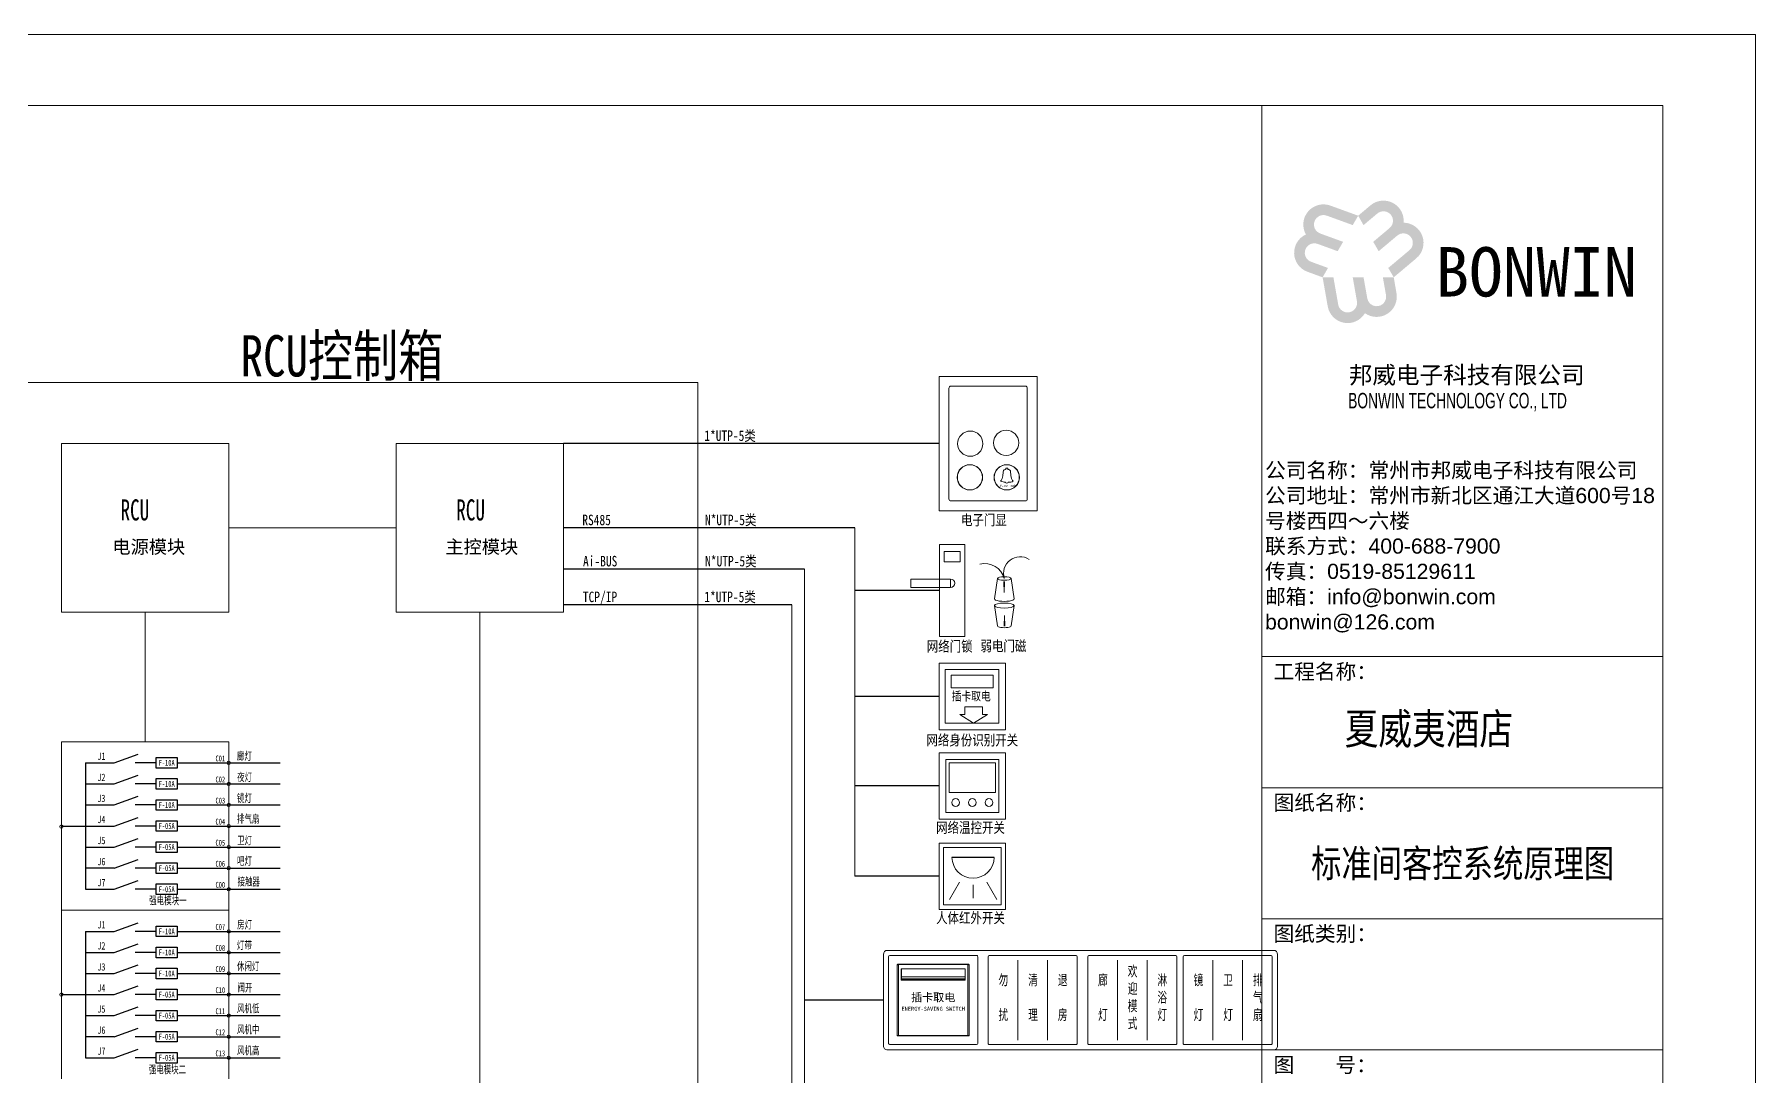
# Model space of a CAD drawing. Header units: millimetres. Extents: x 130143 to 328923, y 19139 to 134795.
# Drawn here: x 265255 to 287559, y 62285 to 75790 of the extents above; entities that cross this region are included whole.
import ezdxf

# ---------------------------------------------------------------- set-up
doc = ezdxf.new("R2010")
doc.units = ezdxf.units.MM
doc.header["$LTSCALE"] = 10
doc.layers.add('邦威智能化', color=7, linetype='Continuous', lineweight=18)
doc.styles.get("Standard").update_dxf_attribs({"font": 'arial.ttf'})
doc.styles.add('仿宋体', font='', dxfattribs={"width": 0.8})
doc.styles.add('标准', font='', dxfattribs={"width": 0.667})
doc.styles.get('仿宋体').set_extended_font_data('宋体')
doc.styles.get('标准').set_extended_font_data('仿宋_gb2312')

# ---------------------------------------------------------------- blocks, each defined once
blk = doc.blocks.new('图框')
h = blk.add_hatch(color=5)
h.dxf.hatch_style = 1
h.paths.add_polyline_path([(36461, -1029), (36261, -1197), (36348, -1349), (36572, -1161, -1), (36770, -1397), (36505, -1620), (36593, -1772), (36894, -1519, -1), (37092, -1755), (36749, -2043), (36837, -2195), (37203, -1887, 0.696307), (36997, -1310, 0.6707)])
h.paths.add_polyline_path([(36837, -2195), (36661, -2195), (36712, -2483, -1), (36409, -2536), (36348, -2195), (36173, -2195), (36241, -2583, -1), (35938, -2636), (35860, -2195), (35685, -2195), (35768, -2666, 0.696307), (36371, -2776, 0.6707), (36882, -2453)])
h.paths.add_polyline_path([(35646, -1485, -1), (35752, -1196), (36173, -1349), (36261, -1197), (35811, -1033, 0.696307), (35414, -1501, 0.6707), (35439, -2105), (35685, -2195), (35772, -2043), (35498, -1943, -1), (35603, -1653), (35929, -1772), (36017, -1620)])
for p, q in [((34698, 590), (34698, -29110)), ((41198, -2583), (41198, -8983)), ((34698, -8340), (41198, -8340)), ((34698, -10463), (41198, -10463)), ((34698, -12587), (41198, -12587)), ((34698, -14710), (41198, -14710))]:
    blk.add_line(p, q)
for points in [[(-2302, 1740), (42698, 1740), (42698, -30260), (-2302, -30260)], [(-802, 590), (41198, 590), (41198, -29110), (-802, -29110)]]:
    blk.add_lwpolyline(points, close=True)
for s, p in [('工程名称：', (34890, -8704)), ('图纸名称：', (34890, -10827)), ('图纸类别：', (34890, -12950)), ('图       号：', (34890, -15074))]:
    blk.add_text(s, height=245.7).set_placement(p)
at = {"attachment_point": 1}
for s, width, insert, char_height in [('{\\fSimHei|b1|i0|c0|p49;\\C5;BONWIN}', 3084.57, (37514, -1706), 800), ('{\\fSimSun|b1|i0|c134|p2;邦威电子科技有限公司}', 5483.58, (36110, -3637), 280), ('{\\fﾷￂￋￎ_gb2312|b0|i0|c134|p49;\\W0.667;BONWIN TECHNOLOGY CO., LTD}', 5483.58, (36099, -4067), 250), ('{\\fSimSun|b0|i0|c134|p2;公司名称：常州市邦威电子科技有限公司\\P公司地址：常州市新北区通江大道}600{\\fSimSun|b0|i0|c134|p2;号}18{\\fSimSun|b0|i0|c134|p2;号楼西四～六楼\\P联系方式：}400-688-7900{\\fSimSun|b0|i0|c134|p2;\u3000\u3000\\P传真：}0519-85129611\\P{\\fSimSun|b0|i0|c134|p2;邮箱：}info@bonwin.com{\\fSimSun|b0|i0|c134|p2;\u3000\u3000}bonwin@126.com', 6387.17, (34753, -5197), 245.65)]:
    blk.add_mtext_dynamic_manual_height_columns(s, width=width, gutter_width=1228, heights=[0], dxfattribs=dict(at, insert=insert, char_height=char_height))

msp = doc.modelspace()

# ---------------------------------------------------------------- linework, layer by layer
at = {"layer": '邦威智能化', "color": 6, "lineweight": 0}
for p, q in [((264927.21495, 71278.64333, 0), (273853.60031, 71278.64333, 0)), ((273853.60031, 71278.64333, 0), (273853.60031, 57170.45141, 0))]:
    msp.add_line(p, q, dxfattribs=at)
at = {"layer": '邦威智能化'}
for p, q in [((278248.37336, 71359.26295, 0), (276979.15872, 71359.26295, 0)), ((276979.15872, 71359.26295, 0), (276979.15872, 69617.87912, 0)), ((278248.37336, 71359.26295, 0), (278248.37336, 69617.87912, 0)), ((276979.15872, 69617.87912, 0), (278248.37336, 69617.87912, 0)), ((277311.10284, 69181.47037, 0), (276983.79672, 69181.47037, 0)), ((276983.79672, 69181.47037, 0), (276983.79672, 67988.93432, 0)), ((277311.10284, 67988.93432, 0), (277311.10284, 69181.47037, 0)), ((277046.48297, 69090.34593, 0), (277046.48297, 68956.70374, 0)), ((277252.88982, 69090.34593, 0), (277046.48297, 69090.34593, 0)), ((277046.48297, 68956.70374, 0), (277252.88982, 68956.70374, 0)), ((277252.88982, 68956.70374, 0), (277252.88982, 69090.34593, 0)), ((277128.03741, 68732.29219, 0), (276613.64779, 68732.29219, 0)), ((276613.64779, 68732.29219, 0), (276613.64779, 68623.16033, 0)), ((277128.03741, 68732.29219, 0), (277128.03741, 68623.16033, 0)), ((276613.64779, 68623.16033, 0), (277128.03741, 68623.16033, 0)), ((277311.10284, 67988.93432, 0), (276983.79672, 67988.93432, 0)), ((277840.08188, 67641.37877, 0), (277840.08188, 66780.45562, 0)), ((277242.40092, 64806.3165, 0), (277112.83173, 64578.86136, 0)), ((277419.01182, 64771.32348, 0), (277419.01182, 64596.35796, 0)), ((277595.62272, 64806.3165, 0), (277725.19191, 64578.86136, 0)), ((277999.9233, 63795.23988, -9.28868), (277999.9233, 62756.41488, -9.28868)), ((278384.6733, 63795.23988, -9.28868), (278384.6733, 62756.41488, -9.28868)), ((279289.9233, 63795.23988, -9.28868), (279289.9233, 62756.41488, -9.28868)), ((279674.6733, 63795.23988, -9.28868), (279674.6733, 62756.41488, -9.28868)), ((280527.4233, 63795.23988, -9.28868), (280527.4233, 62756.41488, -9.28868)), ((280912.1733, 63795.23988, -9.28868), (280912.1733, 62756.41488, -9.28868))]:
    msp.add_line(p, q, dxfattribs=at)
at = {"layer": '邦威智能化', "lineweight": 0}
for p, q in [((277106.08019, 71206.9572, 0), (277106.08019, 69770.18487, 0)), ((278096.0676, 71232.34149, 0), (277131.46448, 71232.34149, 0)), ((278121.4519, 69770.18487, 0), (278121.4519, 71206.9572, 0)), ((277131.46448, 69744.80058, 0), (278096.0676, 69744.80058, 0)), ((276979.15872, 67641.37877, 0), (276979.15872, 66780.45562, 0)), ((277840.08188, 67641.37877, 0), (276979.15872, 67641.37877, 0)), ((277753.6672, 67558.18675, 0), (277058.40026, 67558.18675, 0)), ((277058.40026, 67558.18675, 0), (277058.40026, 66862.91981, 0)), ((277678.29791, 67484.92543, 0), (277134.15481, 67484.92543, 0)), ((277134.15481, 67484.92543, 0), (277134.15481, 67321.86153, 0)), ((277678.29791, 67321.86153, 0), (277678.29791, 67484.92543, 0)), ((277753.6672, 66862.91981, 0), (277753.6672, 67558.18675, 0)), ((277753.6672, 67540.90384, 0), (277753.6672, 66884.1531, 0)), ((277134.15481, 67321.86153, 0), (277678.29791, 67321.86153, 0)), ((277425.9505, 66862.91981, 0), (277246.65089, 66975.41734, 0)), ((277310.18225, 66975.41734, 0), (277246.65089, 66975.41734, 0)), ((277310.18225, 67075.6758, 0), (277310.18225, 66975.41734, 0)), ((277310.18225, 67075.6758, 0), (277541.71874, 67075.6758, 0)), ((277425.9505, 66862.91981, 0), (277605.2501, 66975.41734, 0)), ((277541.71874, 67075.6758, 0), (277541.71874, 66975.41734, 0)), ((276979.15872, 66780.45562, 0), (277840.08188, 66780.45562, 0)), ((277058.40026, 66862.91981, 0), (277753.6672, 66862.91981, 0)), ((276979.15872, 66481.44211, 0), (276979.15872, 65620.51895, 0)), ((277840.08188, 66481.44211, 0), (276979.15872, 66481.44211, 0)), ((277840.08188, 65620.51895, 0), (277840.08188, 66481.44211, 0)), ((277065.25104, 66395.34979, 0), (277065.25104, 65706.61127, 0)), ((277753.98956, 66395.34979, 0), (277065.25104, 66395.34979, 0)), ((277108.2972, 66343.6944, 0), (277108.2972, 66188.72824, 0)), ((277379.48799, 66352.30364, 0), (277116.90643, 66352.30364, 0)), ((277702.33417, 66352.30364, 0), (277379.48799, 66352.30364, 0)), ((277710.94341, 66128.46362, 0), (277710.94341, 66343.6944, 0)), ((277753.98956, 65706.61127, 0), (277753.98956, 66395.34979, 0)), ((277108.2972, 66188.72824, 0), (277108.2972, 65973.49745, 0)), ((277710.94341, 65973.49745, 0), (277710.94341, 66128.46362, 0)), ((277379.48799, 65964.88822, 0), (277116.90643, 65964.88822, 0)), ((277702.33417, 65964.88822, 0), (277379.48799, 65964.88822, 0)), ((276979.15872, 65620.51895, 0), (277840.08188, 65620.51895, 0)), ((277065.25104, 65706.61127, 0), (277753.98956, 65706.61127, 0)), ((276979.15872, 65311.36096, 0), (276979.15872, 64450.43781, 0)), ((277840.08188, 65311.36096, 0), (276979.15872, 65311.36096, 0)), ((277037.7015, 65252.81819, 0), (277037.7015, 64508.98058, 0)), ((277781.5391, 65252.81819, 0), (277037.7015, 65252.81819, 0)), ((277781.5391, 64508.98058, 0), (277781.5391, 65252.81819, 0)), ((277840.08188, 64450.43781, 0), (277840.08188, 65311.36096, 0)), ((277037.7015, 64508.98058, 0), (277781.5391, 64508.98058, 0)), ((276979.15872, 64450.43781, 0), (277840.08188, 64450.43781, 0))]:
    msp.add_line(p, q, dxfattribs=at)
at = {"layer": '邦威智能化', "color": 0, "lineweight": 0}
for p, q in [((265605.49349, 70488.57104, 0), (267773.51346, 70488.57104, 0)), ((265605.49349, 68304.68869, 0), (265605.49349, 70488.57104, 0)), ((267773.51346, 70488.57104, 0), (267773.51346, 68304.68869, 0)), ((269941.53343, 70488.57104, 0), (272109.5534, 70488.57104, 0)), ((269941.53343, 68304.68869, 0), (269941.53343, 70488.57104, 0)), ((272109.5534, 70488.57104, 0), (272109.5534, 68304.68869, 0)), ((267773.51346, 68304.68869, 0), (265605.49349, 68304.68869, 0)), ((272109.5534, 68304.68869, 0), (269941.53343, 68304.68869, 0)), ((265604.73764, 66623.79741, 0), (267772.75761, 66623.79741, 0)), ((265604.73764, 64439.91507, 0), (265604.73764, 66623.79741, 0)), ((267772.75761, 66623.79741, 0), (267772.75761, 64439.91507, 0)), ((267772.75761, 64439.91507, 0), (265604.73764, 64439.91507, 0)), ((265604.73764, 64439.91507, 0), (267772.75761, 64439.91507, 0)), ((265604.73764, 62256.03273, 0), (265604.73764, 64439.91507, 0)), ((267772.75761, 64439.91507, 0), (267772.75761, 62256.03273, 0))]:
    msp.add_line(p, q, dxfattribs=at)
at = {"layer": '邦威智能化', "color": 5, "lineweight": 25}
for p, q in [((276979.15872, 70488.57104, 0), (272109.5534, 70488.57104, 0)), ((275887.21755, 69396.62986, 0), (272109.5534, 69396.62986, 0)), ((275232.48975, 68862.44339, 0), (272109.5534, 68862.44339, 0)), ((276983.79672, 68585.20235, 0), (275887.21755, 68585.20235, 0)), ((275069.39337, 68399.20418, 0), (272109.5534, 68399.20418, 0)), ((276979.15872, 67210.9172, 0), (275887.21755, 67210.9172, 0)), ((276979.15872, 66050.98053, 0), (275887.21755, 66050.98053, 0)), ((276979.15872, 64880.89939, 0), (275887.21755, 64880.89939, 0))]:
    msp.add_line(p, q, dxfattribs=at)
at = {"layer": '邦威智能化', "color": 5}
for p, q in [((277784.45078, 70010.17553, 0), (277798.10808, 70037.09546, 0)), ((277798.10808, 70037.09546, 0), (277805.82664, 70069.48048, 0)), ((277805.82664, 70069.48048, 0), (277808.96284, 70117.81957, 0)), ((277808.96284, 70117.81957, 0), (277812.50911, 70138.60661, 0)), ((277812.50911, 70138.60661, 0), (277822.87473, 70148.44733, 0)), ((277822.87473, 70148.44733, 0), (277841.97096, 70154.19729, 0)), ((277841.9531, 70169.1512, 0), (277869.01617, 70169.18351, 0)), ((277841.97096, 70154.19729, 0), (277841.9531, 70169.1512, 0)), ((277869.01617, 70169.18351, 0), (277869.03554, 70152.95696, 0)), ((277869.03554, 70152.95696, 0), (277882.72751, 70151.70067, 0)), ((277882.72751, 70151.70067, 0), (277891.42321, 70149.19267, 0)), ((277891.42321, 70149.19267, 0), (277896.71311, 70144.79855, 0)), ((277896.71311, 70144.79855, 0), (277902.74367, 70135.89419, 0)), ((277902.74367, 70135.89419, 0), (277904.51139, 70130.72561, 0)), ((277904.51139, 70130.72561, 0), (277907.98159, 70075.21501, 0)), ((277907.98159, 70075.21501, 0), (277916.20463, 70033.82371, 0)), ((277775.33722, 69999.22085, 0), (277784.45078, 70010.17553, 0)), ((277916.20463, 70033.82371, 0), (277930.88754, 70010.74685, 0)), ((277930.88754, 70010.74685, 0), (277940.48087, 70001.46428, 0))]:
    msp.add_line(p, q, dxfattribs=at)
at = {"layer": '邦威智能化', "color": 5, "lineweight": 0}
for p, q in [((267773.51346, 69396.62986, 0), (269941.53343, 69396.62986, 0)), ((275887.21755, 69396.62986, 0), (275887.21755, 64880.89939, 0)), ((275232.48975, 68862.44339, 0), (275232.48975, 58502.01257, 0)), ((266689.50347, 68304.68869, 0), (266688.74763, 66623.79741, 0)), ((271025.54341, 68304.68869, 0), (271025.54341, 66623.79741, 0)), ((275069.39337, 68399.20418, 0), (275069.39337, 55858.94041, 0)), ((271025.54341, 66623.79741, 0), (271025.54341, 60072.15038, 0))]:
    msp.add_line(p, q, dxfattribs=at)
at = {"layer": '邦威智能化', "color": 7}
for p, q in [((277697.55703, 68475.69523, 0), (277735.47315, 68740.15187, 0)), ((277816.45947, 68699.02612, 0), (277821.05875, 68559.40664, 0)), ((277825.65803, 68699.02612, 0), (277821.05875, 68559.40664, 0)), ((277950.33121, 68475.69523, 0), (277912.41508, 68740.15187, 0)), ((277697.55703, 68389.23234, 0), (277735.47315, 68124.7757, 0)), ((277820.25561, 68120.28882, 0), (277824.85489, 68259.9083, 0)), ((277829.45416, 68120.28882, 0), (277824.85489, 68259.9083, 0)), ((277950.33121, 68389.23234, 0), (277912.41508, 68124.7757, 0))]:
    msp.add_line(p, q, dxfattribs=at)
at = {"layer": '邦威智能化', "color": 0}
for p, q in [((277541.71874, 66975.41734, 0), (277605.2501, 66975.41734, 0)), ((276257.2983, 62683.32738, -9.28868), (276257.2983, 63868.32738, -9.28868)), ((276309.7983, 63920.82738, -9.28868), (277547.2983, 63920.82738, -9.28868)), ((276325.1733, 62712.9524, -9.28868), (276325.1733, 63838.70238, -9.28868)), ((276339.4233, 63852.95238, -9.28868), (277465.1733, 63852.95238, -9.28868)), ((277479.4233, 63838.70237, -9.28868), (277479.4233, 62712.95236, -9.28868)), ((277547.2983, 63920.82738, -9.28868), (278837.2983, 63920.82738, -9.28868)), ((277615.1733, 62712.9524, -9.28868), (277615.1733, 63838.70238, -9.28868)), ((277629.4233, 63852.95238, -9.28868), (278755.1733, 63852.95238, -9.28868)), ((278769.4233, 62712.9524, -9.28868), (278769.4233, 63838.70238, -9.28868)), ((278837.2983, 63920.82738, -9.28868), (280127.2983, 63920.82738, -9.28868)), ((278905.1733, 62712.9524, -9.28868), (278905.1733, 63838.70238, -9.28868)), ((278919.4233, 63852.95238, -9.28868), (280045.1733, 63852.95238, -9.28868)), ((280059.4233, 62712.9524, -9.28868), (280059.4233, 63838.70238, -9.28868)), ((280074.7983, 63920.82738, -9.28868), (281312.2983, 63920.82738, -9.28868)), ((280142.6733, 62712.9524, -9.28868), (280142.6733, 63838.70238, -9.28868)), ((280156.9233, 63852.95238, -9.28868), (281282.6733, 63852.95238, -9.28868)), ((281296.9233, 62712.9524, -9.28868), (281296.9233, 63838.70238, -9.28868)), ((281364.7983, 63868.32738, -9.28868), (281364.7983, 62683.32738, -9.28868)), ((277465.1733, 62698.70238, -9.28868), (276339.4233, 62698.70238, -9.28868)), ((278755.1733, 62698.70238, -9.28868), (277629.4233, 62698.70238, -9.28868)), ((280045.1733, 62698.70238, -9.28868), (278919.4233, 62698.70238, -9.28868)), ((281282.6733, 62698.70238, -9.28868), (280156.9233, 62698.70238, -9.28868)), ((277547.2983, 62630.82738, -9.28868), (276309.7983, 62630.82738, -9.28868)), ((278837.2983, 62630.82738, -9.28868), (277547.2983, 62630.82738, -9.28868)), ((280127.2983, 62630.82738, -9.28868), (278837.2983, 62630.82738, -9.28868)), ((281312.2983, 62630.82738, -9.28868), (280074.7983, 62630.82738, -9.28868))]:
    msp.add_line(p, q, dxfattribs=at)
at = {"layer": '邦威智能化', "color": 1, "linetype": 'Continuous', "lineweight": 25}
for p, q in [((265918.83615, 66350.81212, 0), (266289.44537, 66350.81212, 0)), ((265918.83615, 66350.81212, 0), (265918.83615, 64712.90036, 0)), ((266289.44537, 66350.81212, 0), (266597.84739, 66463.06127, 0)), ((266831.27614, 66350.81212, 0), (266560.89391, 66350.81212, 0)), ((267106.47885, 66350.81212, 0), (268439.03638, 66350.81212, 0)), ((265918.83615, 66077.82683, 0), (266289.44537, 66077.82683, 0)), ((266289.44537, 66077.82683, 0), (266597.84739, 66190.07598, 0)), ((266831.27614, 66077.82683, 0), (266560.89391, 66077.82683, 0)), ((267106.47885, 66077.82683, 0), (268439.03638, 66077.82683, 0)), ((265918.83615, 65804.84153, 0), (266289.44537, 65804.84153, 0)), ((266289.44537, 65804.84153, 0), (266597.84739, 65917.09069, 0)), ((266831.27614, 65804.84153, 0), (266560.89391, 65804.84153, 0)), ((267106.47885, 65804.84153, 0), (268439.03638, 65804.84153, 0)), ((266289.44537, 65531.85624, 0), (266597.84739, 65644.1054, 0)), ((265604.73764, 65531.85624, 0), (265918.83615, 65531.85624, 0)), ((265918.83615, 65531.85624, 0), (266289.44537, 65531.85624, 0)), ((266289.44537, 65258.87095, 0), (266597.84739, 65371.1201, 0)), ((266831.27614, 65531.85624, 0), (266560.89391, 65531.85624, 0)), ((267106.47885, 65531.85624, 0), (268439.03638, 65531.85624, 0)), ((265918.83615, 65258.87095, 0), (266289.44537, 65258.87095, 0)), ((266831.27614, 65258.87095, 0), (266560.89391, 65258.87095, 0)), ((267106.47885, 65258.87095, 0), (268439.03638, 65258.87095, 0)), ((266289.44537, 64985.88565, 0), (265918.83615, 64985.88565, 0)), ((266289.44537, 64985.88565, 0), (266597.84739, 65098.13481, 0)), ((266831.27614, 64985.88565, 0), (266560.89391, 64985.88565, 0)), ((267106.47885, 64985.88565, 0), (268439.03638, 64985.88565, 0)), ((265918.83615, 64712.90036, 0), (266289.44537, 64712.90036, 0)), ((266289.44537, 64712.90036, 0), (266597.84739, 64825.14952, 0)), ((266831.27614, 64712.90036, 0), (266560.89391, 64712.90036, 0)), ((267106.47885, 64712.90036, 0), (268439.03638, 64712.90036, 0)), ((266289.44537, 64166.92978, 0), (266597.84739, 64279.17893, 0)), ((265918.83615, 64166.92978, 0), (266289.44537, 64166.92978, 0)), ((265918.83615, 64166.92978, 0), (265918.83615, 62529.01802, 0)), ((266831.27614, 64166.92978, 0), (266560.89391, 64166.92978, 0)), ((267106.47885, 64166.92978, 0), (268439.03638, 64166.92978, 0)), ((265918.83615, 63893.94448, 0), (266289.44537, 63893.94448, 0)), ((266289.44537, 63893.94448, 0), (266597.84739, 64006.19364, 0)), ((266831.27614, 63893.94448, 0), (266560.89391, 63893.94448, 0)), ((267106.47885, 63893.94448, 0), (268439.03638, 63893.94448, 0)), ((265918.83615, 63620.95919, 0), (266289.44537, 63620.95919, 0)), ((266289.44537, 63620.95919, 0), (266597.84739, 63733.20835, 0)), ((266831.27614, 63620.95919, 0), (266560.89391, 63620.95919, 0)), ((267106.47885, 63620.95919, 0), (268439.03638, 63620.95919, 0)), ((265604.73764, 63347.9739, 0), (265918.83615, 63347.9739, 0)), ((265918.83615, 63347.9739, 0), (266289.44537, 63347.9739, 0)), ((266289.44537, 63347.9739, 0), (266597.84739, 63460.22305, 0)), ((266831.27614, 63347.9739, 0), (266560.89391, 63347.9739, 0)), ((267106.47885, 63347.9739, 0), (268439.03638, 63347.9739, 0)), ((266289.44537, 63074.98861, 0), (266597.84739, 63187.23776, 0)), ((265918.83615, 63074.98861, 0), (266289.44537, 63074.98861, 0)), ((266289.44537, 62802.00331, 0), (266597.84739, 62914.25247, 0)), ((266831.27614, 63074.98861, 0), (266560.89391, 63074.98861, 0)), ((267106.47885, 63074.98861, 0), (268439.03638, 63074.98861, 0)), ((266289.44537, 62802.00331, 0), (265918.83615, 62802.00331, 0)), ((266831.27614, 62802.00331, 0), (266560.89391, 62802.00331, 0)), ((267106.47885, 62802.00331, 0), (268439.03638, 62802.00331, 0)), ((265918.83615, 62529.01802, 0), (266289.44537, 62529.01802, 0)), ((266289.44537, 62529.01802, 0), (266597.84739, 62641.26717, 0)), ((266831.27614, 62529.01802, 0), (266560.89391, 62529.01802, 0)), ((267106.47885, 62529.01802, 0), (268439.03638, 62529.01802, 0))]:
    msp.add_line(p, q, dxfattribs=at)
at = {"layer": '邦威智能化', "linetype": 'Continuous', "lineweight": 25}
for p, q in [((266831.27614, 66282.65183, 0), (266831.27614, 66418.9724, 0)), ((266831.27614, 66418.9724, 0), (267106.47885, 66418.9724, 0)), ((267106.47885, 66282.65183, 0), (266831.27614, 66282.65183, 0)), ((267106.47885, 66418.9724, 0), (267106.47885, 66282.65183, 0)), ((266831.27614, 66009.66654, 0), (266831.27614, 66145.98711, 0)), ((266831.27614, 66145.98711, 0), (267106.47885, 66145.98711, 0)), ((267106.47885, 66145.98711, 0), (267106.47885, 66009.66654, 0)), ((267106.47885, 66009.66654, 0), (266831.27614, 66009.66654, 0)), ((266831.27614, 65736.68125, 0), (266831.27614, 65873.00182, 0)), ((266831.27614, 65873.00182, 0), (267106.47885, 65873.00182, 0)), ((267106.47885, 65873.00182, 0), (267106.47885, 65736.68125, 0)), ((267106.47885, 65736.68125, 0), (266831.27614, 65736.68125, 0)), ((266831.27614, 65463.69596, 0), (266831.27614, 65600.01653, 0)), ((266831.27614, 65600.01653, 0), (267106.47885, 65600.01653, 0)), ((267106.47885, 65600.01653, 0), (267106.47885, 65463.69596, 0)), ((267106.47885, 65463.69596, 0), (266831.27614, 65463.69596, 0)), ((266831.27614, 65190.71066, 0), (266831.27614, 65327.03123, 0)), ((266831.27614, 65327.03123, 0), (267106.47885, 65327.03123, 0)), ((267106.47885, 65190.71066, 0), (266831.27614, 65190.71066, 0)), ((267106.47885, 65327.03123, 0), (267106.47885, 65190.71066, 0)), ((266831.27614, 64917.72537, 0), (266831.27614, 65054.04594, 0)), ((266831.27614, 65054.04594, 0), (267106.47885, 65054.04594, 0)), ((267106.47885, 64917.72537, 0), (266831.27614, 64917.72537, 0)), ((267106.47885, 65054.04594, 0), (267106.47885, 64917.72537, 0)), ((266831.27614, 64644.74008, 0), (266831.27614, 64781.06065, 0)), ((266831.27614, 64781.06065, 0), (267106.47885, 64781.06065, 0)), ((267106.47885, 64781.06065, 0), (267106.47885, 64644.74008, 0)), ((267106.47885, 64644.74008, 0), (266831.27614, 64644.74008, 0)), ((266831.27614, 64098.76949, 0), (266831.27614, 64235.09006, 0)), ((266831.27614, 64235.09006, 0), (267106.47885, 64235.09006, 0)), ((267106.47885, 64098.76949, 0), (266831.27614, 64098.76949, 0)), ((267106.47885, 64235.09006, 0), (267106.47885, 64098.76949, 0)), ((266831.27614, 63825.7842, 0), (266831.27614, 63962.10477, 0)), ((266831.27614, 63962.10477, 0), (267106.47885, 63962.10477, 0)), ((267106.47885, 63825.7842, 0), (266831.27614, 63825.7842, 0)), ((267106.47885, 63962.10477, 0), (267106.47885, 63825.7842, 0)), ((266831.27614, 63552.79891, 0), (266831.27614, 63689.11948, 0)), ((266831.27614, 63689.11948, 0), (267106.47885, 63689.11948, 0)), ((267106.47885, 63689.11948, 0), (267106.47885, 63552.79891, 0)), ((267106.47885, 63552.79891, 0), (266831.27614, 63552.79891, 0)), ((266831.27614, 63279.81361, 0), (266831.27614, 63416.13418, 0)), ((266831.27614, 63416.13418, 0), (267106.47885, 63416.13418, 0)), ((267106.47885, 63416.13418, 0), (267106.47885, 63279.81361, 0)), ((267106.47885, 63279.81361, 0), (266831.27614, 63279.81361, 0)), ((266831.27614, 63006.82832, 0), (266831.27614, 63143.14889, 0)), ((266831.27614, 63143.14889, 0), (267106.47885, 63143.14889, 0)), ((267106.47885, 63143.14889, 0), (267106.47885, 63006.82832, 0)), ((276257.2983, 63275.82738, -9.28868), (275232.48975, 63275.53978, 0)), ((267106.47885, 63006.82832, 0), (266831.27614, 63006.82832, 0)), ((266831.27614, 62733.84303, 0), (266831.27614, 62870.1636, 0)), ((266831.27614, 62870.1636, 0), (267106.47885, 62870.1636, 0)), ((267106.47885, 62733.84303, 0), (266831.27614, 62733.84303, 0)), ((267106.47885, 62870.1636, 0), (267106.47885, 62733.84303, 0)), ((266831.27614, 62460.85773, 0), (266831.27614, 62597.1783, 0)), ((266831.27614, 62597.1783, 0), (267106.47885, 62597.1783, 0)), ((267106.47885, 62460.85773, 0), (266831.27614, 62460.85773, 0)), ((267106.47885, 62597.1783, 0), (267106.47885, 62460.85773, 0))]:
    msp.add_line(p, q, dxfattribs=at)
at = {"layer": '邦威智能化', "lineweight": -3}
msp.add_line((277693.34717, 65124.75367, 0), (277144.67646, 65124.75367, 0), dxfattribs=at)
at = {"layer": '邦威智能化', "linetype": 'ByBlock', "lineweight": 18}
for p, q in [((276437.2983, 62818.32738, -9.28868), (276437.2983, 63733.32738, -9.28868)), ((276452.2983, 63735.62637, -9.28868), (276452.2983, 63740.82738, -9.28868)), ((276452.2983, 63740.82738, -9.28868), (277352.2983, 63740.82738, -9.28868)), ((276452.2983, 63735.62637, -9.28868), (276452.2983, 62816.02838, -9.28868)), ((277352.2983, 63735.62637, -9.28868), (276452.2983, 63735.62637, -9.28868)), ((276486.7983, 63681.48885, -9.28868), (277317.7983, 63681.48885, -9.28868)), ((276486.7983, 63541.85944, -9.28868), (276486.7983, 63681.48885, -9.28868)), ((276489.7983, 63670.25129, -9.28868), (276489.7983, 63541.32738, -9.28868)), ((277314.7983, 63578.82738, -9.28868), (276489.7983, 63578.82738, -9.28868)), ((277314.7983, 63541.32738, -9.28868), (277314.7983, 63670.25129, -9.28868)), ((277317.7983, 63681.48885, -9.28868), (277317.7983, 63541.85944, -9.28868)), ((277352.2983, 63735.62637, -9.28868), (277352.2983, 63740.82738, -9.28868)), ((277352.2983, 62816.02838, -9.28868), (277352.2983, 63735.62637, -9.28868)), ((277367.2983, 63733.32738, -9.28868), (277367.2983, 62818.32738, -9.28868)), ((276489.7983, 63552.76144, -9.28868), (277314.7983, 63552.76144, -9.28868)), ((276492.7983, 63538.32738, -9.28868), (276492.7983, 63535.84742, -9.28868)), ((276492.7983, 63538.32738, -9.28868), (277311.7983, 63538.32738, -9.28868)), ((277311.7983, 63535.84742, -9.28868), (276492.7983, 63535.84742, -9.28868)), ((277311.7983, 63538.32738, -9.28868), (277311.7983, 63535.84742, -9.28868)), ((276452.2983, 62816.02838, -9.28868), (277352.2983, 62816.02838, -9.28868)), ((276452.2983, 62810.82738, -9.28868), (276452.2983, 62816.02838, -9.28868)), ((277352.2983, 62810.82738, -9.28868), (276452.2983, 62810.82738, -9.28868)), ((277352.2983, 62810.82738, -9.28868), (277352.2983, 62816.02838, -9.28868))]:
    msp.add_line(p, q, dxfattribs=at)
at = {"layer": '邦威智能化', "color": 1, "linetype": 'Continuous'}
msp.add_circle((277382.90027, 70486.63193, 0), 163.53299, dxfattribs=at)
at = {"layer": '邦威智能化', "color": 3, "linetype": 'Continuous'}
msp.add_circle((277847.92516, 70497.37462, 0), 163.53299, dxfattribs=at)
at = {"layer": '邦威智能化', "color": 5, "linetype": 'Continuous'}
for centre in [(277376.34005, 70050.4223, 0), (277379.40629, 70050.4223, 0), (277854.27049, 70050.4223, 0), (277857.33673, 70050.4223, 0)]:
    msp.add_circle(centre, 163.53299, dxfattribs=at)
at = {"layer": '邦威智能化', "color": 0, "linetype": 'ByBlock'}
for centre in [(267772.75761, 66350.81212, 0), (267772.75761, 66077.82683, 0), (267772.75761, 65804.84153, 0), (265604.73764, 65524.4999, 0), (267772.75761, 65531.85624, 0), (267772.75761, 65258.87095, 0), (267772.75761, 64985.88565, 0), (267772.75761, 64712.90036, 0), (267772.75761, 64166.92978, 0), (267772.75761, 63893.94448, 0), (267772.75761, 63620.95919, 0), (265604.73764, 63347.9739, 0), (267772.75761, 63347.9739, 0), (267772.75761, 63074.98861, 0), (267772.75761, 62802.00331, 0), (267772.75761, 62529.01802, 0)]:
    msp.add_circle(centre, 21.62657, dxfattribs=at)
at = {"layer": '邦威智能化', "lineweight": 0}
for centre in [(277194.38951, 65836.41143, 0), (277409.6203, 65836.41143, 0), (277624.85109, 65836.41143, 0)]:
    msp.add_circle(centre, 50.39391, dxfattribs=at)
for centre, radius, start, end in [((277131.46448, 71206.9572, 0), 25.38429, 90, 180), ((278096.0676, 71206.9572, 0), 25.38429, 0, 90), ((277131.46448, 69770.18487, 0), 25.38429, 180, 270), ((278096.0676, 69770.18487, 0), 25.38429, 270, 0), ((277116.90643, 66343.6944, 0), 8.60923, 90, 180), ((277702.33417, 66343.6944, 0), 8.60923, 0, 90), ((277116.90643, 65973.49745, 0), 8.60923, 180, 270), ((277702.33417, 65973.49745, 0), 8.60923, 270, 0)]:
    msp.add_arc(centre, radius, start, end, dxfattribs=at)
at = {"layer": '邦威智能化', "color": 5}
for centre, radius, start, end in [((277841.49804, 70173.5593, 0), 184.99006, 249.37614504, 269.499111702), ((277856.8953, 69990.92461, 0), 17.17573, 187.858208276, 354.170895352), ((277892.41867, 70075.51037, 0), 88.27683, 257.945144891, 302.986996527)]:
    msp.add_arc(centre, radius, start, end, dxfattribs=at)
at = {"layer": '邦威智能化', "color": 7}
for centre, radius, start, end in [((277572.6385, 68672.593, 0), 260.22819, 15.047157237, 104.33571981), ((278029.17853, 68806.00863, 0), 215.54182, 57.45855166, 197.79068722)]:
    msp.add_arc(centre, radius, start, end, dxfattribs=at)
at = {"layer": '邦威智能化'}
for centre, radius, start, end in [((277128.03741, 68677.72626, 0), 54.56593, 270, 90), ((277419.01182, 65129.68648, 0), 274.3797, 181.030121471, 358.969878529)]:
    msp.add_arc(centre, radius, start, end, dxfattribs=at)
at = {"layer": '邦威智能化', "color": 0}
for centre, radius, start, end in [((276309.7983, 63868.32738, -9.28868), 52.5, 90, 180), ((276339.4233, 63838.70238, -9.28868), 14.25, 90, 180), ((277465.1733, 63838.70238, -9.28868), 14.25, 0, 90.000019318), ((277629.4233, 63838.70238, -9.28868), 14.25, 90, 180), ((278755.1733, 63838.70238, -9.28868), 14.25, 0, 90), ((278919.4233, 63838.70238, -9.28868), 14.25, 90, 180), ((280045.1733, 63838.70238, -9.28868), 14.25, 0, 90), ((280156.9233, 63838.70238, -9.28868), 14.25, 90, 180), ((281282.6733, 63838.70238, -9.28868), 14.25, 0, 90), ((281312.2983, 63868.32738, -9.28868), 52.5, 0, 89.999999998), ((276309.7983, 62683.32738, -9.28868), 52.5, 180, 270.000000003), ((276339.4233, 62712.95238, -9.28868), 14.25, 179.999922725, 270), ((277465.1733, 62712.95238, -9.28868), 14.25, 270, 359.999937398), ((277629.4233, 62712.95238, -9.28868), 14.25, 179.999922725, 270), ((278755.1733, 62712.95238, -9.28868), 14.25, 270, 0.000077275), ((278919.4233, 62712.95238, -9.28868), 14.25, 179.999922725, 270), ((280045.1733, 62712.95238, -9.28868), 14.25, 270, 0.000077275), ((280156.9233, 62712.95238, -9.28868), 14.25, 179.999922725, 270), ((281282.6733, 62712.95238, -9.28868), 14.25, 270, 0.000077275), ((281312.2983, 62683.32738, -9.28868), 52.5, 269.99999999, 0)]:
    msp.add_arc(centre, radius, start, end, dxfattribs=at)
at = {"layer": '邦威智能化', "linetype": 'ByBlock', "lineweight": 18}
for centre, radius, start, end in [((276444.7983, 63733.32738, -9.28868), 7.5, 90, 180), ((277359.7983, 63733.32738, -9.28868), 7.5, 0, 90), ((276487.52471, 63537.23158, -9.28868), 4.68452, 60.965197471, 98.920604774), ((277317.07189, 63537.23158, -9.28868), 4.68452, 81.079395226, 119.034802529), ((276444.7983, 62818.32738, -9.28868), 7.5, 180, 270), ((277359.7983, 62818.32738, -9.28868), 7.5, 270, 0)]:
    msp.add_arc(centre, radius, start, end, dxfattribs=at)
at = {"layer": '邦威智能化', "color": 7}
for centre, major_axis in [((277823.94412, 68740.15187, 0), (88.47096, 0)), ((277823.94412, 68389.23234, 0), (126.38709, 0))]:
    msp.add_ellipse(centre, major_axis=major_axis, ratio=0.2602737986, dxfattribs=at)
for centre, major_axis, start_param, end_param in [((277823.94412, 68475.69523, 0), (126.38709, 0), 3.0669944302, 6.3577835306), ((277823.94412, 68124.7757, 0), (88.47096, 0), 3.1415926536, 6.2831853072)]:
    msp.add_ellipse(centre, major_axis=major_axis, ratio=0.2602737986, start_param=start_param, end_param=end_param, dxfattribs=at)
at = {"layer": '邦威智能化', "linetype": 'ByBlock', "lineweight": 18}
for points, knots in [([(276452.2983, 63735.62637, -9.28868), (276450.30496, 63735.62637, -9.28868), (276448.34454, 63735.56589, -9.28868), (276444.70528, 63735.33428, -9.28868), (276443.0376, 63735.16253, -9.28868), (276440.28175, 63734.73847, -9.28868), (276439.17303, 63734.48263, -9.28868), (276437.68933, 63733.93055, -9.28868), (276437.2983, 63733.63038, -9.28868), (276437.2983, 63733.32738, -9.28868)], [0, 0, 0, 0, 1611.1428716234, 1611.1428716234, 3222.2857432469, 3222.2857432469, 4833.4286148703, 4833.4286148703, 6444.5714864937, 6444.5714864937, 6444.5714864937, 6444.5714864937]), ([(276444.7983, 63740.82738, -9.28868), (276444.7983, 63740.82738, -9.28868), (276445.56681, 63740.82738, -9.28868), (276448.29539, 63740.82738, -9.28868), (276450.26607, 63740.82738, -9.28868), (276452.2983, 63740.82738, -9.28868)], [0, 0, 0, 0, 1817.4615992733, 1817.4615992733, 3634.9231985465, 3634.9231985465, 3634.9231985465, 3634.9231985465]), ([(276486.7983, 63681.48885, -9.28868), (276487.05904, 63681.48885, -9.28868), (276487.29732, 63681.35911, -9.28868), (276487.68508, 63681.01851, -9.28868), (276487.83983, 63680.81296, -9.28868), (276488.2509, 63680.1623, -9.28868), (276488.44632, 63679.69498, -9.28868), (276488.9537, 63678.25932, -9.28868), (276489.17115, 63677.26228, -9.28868), (276489.67145, 63674.28483, -9.28868), (276489.7983, 63672.27553, -9.28868), (276489.7983, 63670.25129, -9.28868)], [0, 0, 0, 0, 471.2786920708, 471.2786920708, 942.5573841417, 942.5573841417, 1885.1147682833, 1885.1147682833, 3770.2295365666, 3770.2295365666, 7540.4590731332, 7540.4590731332, 7540.4590731332, 7540.4590731332]), ([(277314.7983, 63670.25129, -9.28868), (277314.7983, 63672.27599, -9.28868), (277314.92466, 63674.29145, -9.28868), (277315.4308, 63677.28932, -9.28868), (277315.64879, 63678.2821, -9.28868), (277316.15835, 63679.71469, -9.28868), (277316.35614, 63680.18284, -9.28868), (277316.76565, 63680.82492, -9.28868), (277316.92203, 63681.02942, -9.28868), (277317.30212, 63681.35987, -9.28868), (277317.54118, 63681.48885, -9.28868), (277317.7983, 63681.48885, -9.28868)], [0, 0, 0, 0, 3563.3111900123, 3563.3111900123, 5344.9667850185, 5344.9667850185, 6235.7945825216, 6235.7945825216, 6681.2084812731, 6681.2084812731, 7126.6223800245, 7126.6223800245, 7126.6223800245, 7126.6223800245]), ([(277352.2983, 63740.82738, -9.28868), (277354.33254, 63740.82738, -9.28868), (277356.30005, 63740.82738, -9.28868), (277359.03839, 63740.82738, -9.28868), (277359.7983, 63740.82738, -9.28868), (277359.7983, 63740.82738, -9.28868)], [0, 0, 0, 0, 1710.1178309004, 1710.1178309004, 3420.2356618007, 3420.2356618007, 3420.2356618007, 3420.2356618007]), ([(277367.2983, 63733.32738, -9.28868), (277367.2983, 63733.63067, -9.28868), (277366.91599, 63733.92667, -9.28868), (277365.4239, 63734.48313, -9.28868), (277364.32564, 63734.73652, -9.28868), (277360.18056, 63735.3752, -9.28868), (277356.28901, 63735.62637, -9.28868), (277352.2983, 63735.62637, -9.28868)], [0, 0, 0, 0, 1127.77489149, 1127.77489149, 2255.5497829801, 2255.5497829801, 4511.0995659601, 4511.0995659601, 4511.0995659601, 4511.0995659601]), ([(276492.7983, 63535.84742, -9.28868), (276491.1993, 63535.84742, -9.28868), (276489.63966, 63536.5131, -9.28868), (276487.43689, 63538.73847, -9.28868), (276486.7983, 63540.28656, -9.28868), (276486.7983, 63541.85944, -9.28868)], [0, 0, 0, 0, 1770.5554671705, 1770.5554671705, 3541.1109343409, 3541.1109343409, 3541.1109343409, 3541.1109343409]), ([(276489.7983, 63541.32738, -9.28868), (276489.7983, 63540.55946, -9.28868), (276490.10184, 63539.79786, -9.28868), (276491.19032, 63538.67696, -9.28868), (276491.98067, 63538.32738, -9.28868), (276492.7983, 63538.32738, -9.28868)], [0, 0, 0, 0, 1770.5135775591, 1770.5135775591, 3541.0271551181, 3541.0271551181, 3541.0271551181, 3541.0271551181]), ([(277317.7983, 63541.85944, -9.28868), (277317.7983, 63540.28616, -9.28868), (277317.1634, 63538.74382, -9.28868), (277314.9593, 63536.51389, -9.28868), (277313.39774, 63535.84742, -9.28868), (277311.7983, 63535.84742, -9.28868)], [0, 0, 0, 0, 1672.7353066497, 1672.7353066497, 3345.4706132993, 3345.4706132993, 3345.4706132993, 3345.4706132993]), ([(277311.7983, 63538.32738, -9.28868), (277312.61606, 63538.32738, -9.28868), (277313.40697, 63538.67685, -9.28868), (277314.49716, 63539.80117, -9.28868), (277314.7983, 63540.55939, -9.28868), (277314.7983, 63541.32738, -9.28868)], [0, 0, 0, 0, 1673.0945227454, 1673.0945227454, 3346.1890454907, 3346.1890454907, 3346.1890454907, 3346.1890454907]), ([(276437.2983, 62818.32738, -9.28868), (276437.2983, 62818.02408, -9.28868), (276437.68061, 62817.72808, -9.28868), (276439.17269, 62817.17163, -9.28868), (276440.27095, 62816.91824, -9.28868), (276444.41603, 62816.27955, -9.28868), (276448.30758, 62816.02838, -9.28868), (276452.2983, 62816.02838, -9.28868)], [0, 0, 0, 0, 1075.7178496024, 1075.7178496024, 2151.4356992047, 2151.4356992047, 4302.8713984095, 4302.8713984095, 4302.8713984095, 4302.8713984095]), ([(276452.2983, 62810.82738, -9.28868), (276450.26406, 62810.82738, -9.28868), (276448.29655, 62810.82738, -9.28868), (276445.55821, 62810.82738, -9.28868), (276444.7983, 62810.82738, -9.28868), (276444.7983, 62810.82738, -9.28868)], [0, 0, 0, 0, 1625.8009888728, 1625.8009888728, 3251.6019777456, 3251.6019777456, 3251.6019777456, 3251.6019777456]), ([(277352.2983, 62816.02838, -9.28868), (277354.29164, 62816.02838, -9.28868), (277356.25206, 62816.08887, -9.28868), (277359.89131, 62816.32048, -9.28868), (277361.55899, 62816.49223, -9.28868), (277364.31484, 62816.91629, -9.28868), (277365.42357, 62817.17213, -9.28868), (277366.90727, 62817.72421, -9.28868), (277367.2983, 62818.02437, -9.28868), (277367.2983, 62818.32738, -9.28868)], [0, 0, 0, 0, 1345.6348051588, 1345.6348051588, 2691.2696103175, 2691.2696103175, 4036.9044154763, 4036.9044154763, 5382.5392206351, 5382.5392206351, 5382.5392206351, 5382.5392206351]), ([(277359.7983, 62810.82738, -9.28868), (277359.7983, 62810.82738, -9.28868), (277359.02978, 62810.82738, -9.28868), (277356.3012, 62810.82738, -9.28868), (277354.33052, 62810.82738, -9.28868), (277352.2983, 62810.82738, -9.28868)], [0, 0, 0, 0, 1516.9089037733, 1516.9089037733, 3033.8178075466, 3033.8178075466, 3033.8178075466, 3033.8178075466])]:
    msp.add_open_spline(points, degree=3, knots=knots, dxfattribs=at)

# ---------------------------------------------------------------- block references
at = {"layer": '邦威智能化', "xscale": 0.8000000000029104, "yscale": 0.7999999999992724, "zscale": 0.8}
msp.add_blockref('图框', (253400.67364, 74398.66925, 0), dxfattribs=at)

# ---------------------------------------------------------------- texts
at = {"layer": '邦威智能化'}
for s, height, style, width, p in [('RCU控制箱', 535.26528, '仿宋体', 0.8, (267926.93365, 71357.68058, 0)), ('1*UTP-5类', 136.179855, '仿宋体', 0.8, (273936.2783, 70522.61073, 0)), ('  RCU', 272.985293, '标准', 0.667, (266123.08228, 69492.33925, 0)), ('  RCU', 272.985293, '标准', 0.667, (270473.91923, 69492.33925, 0)), ('RS485', 136.179855, '仿宋体', 0.8, (272355.04197, 69430.66956, 0)), ('N*UTP-5类', 136.179855, '仿宋体', 0.8, (273944.44909, 69430.66956, 0)), ('电子门显', 136.179855, '仿宋体', 0.8, (277261.80103, 69430.26425, 0)), ('Ai-BUS', 136.179855, '仿宋体', 0.8, (272364.54745, 68896.48309, 0)), ('N*UTP-5类', 136.179855, '仿宋体', 0.8, (273946.55738, 68896.48309, 0)), ('TCP/IP', 136.179855, '仿宋体', 0.8, (272361.9366, 68433.24388, 0)), ('1*UTP-5类', 136.179855, '仿宋体', 0.8, (273936.2783, 68433.24388, 0)), ('网络门锁', 136.179855, '仿宋体', 0.8, (276818.96589, 67793.06911, 0)), ('弱电门磁', 136.179855, '仿宋体', 0.8, (277515.15693, 67797.13199, 0)), ('网络身份识别开关', 136.179855, '仿宋体', 0.8, (276814.3484, 66577.18508, 0)), ('J1', 95.544852, '标准', 0.667, (266071.22483, 66388.5293, 0)), ('F-10A', 76.435882, '标准', 0.667, (266864.91574, 66312.73998, 0)), ('C01', 76.435882, '标准', 0.667, (267601.57722, 66369.62092, 0)), ('J2', 95.544852, '标准', 0.667, (266071.22483, 66115.544, 0)), ('F-10A', 76.435882, '标准', 0.667, (266864.91574, 66039.75468, 0)), ('C02', 76.435882, '标准', 0.667, (267601.57722, 66096.63562, 0)), ('J3', 95.544852, '标准', 0.667, (266071.22483, 65842.55871, 0)), ('F-10A', 76.435882, '标准', 0.667, (266864.91574, 65766.76939, 0)), ('C03', 76.435882, '标准', 0.667, (267601.57722, 65823.65033, 0)), ('J4', 95.544852, '标准', 0.667, (266071.22483, 65569.96446, 0)), ('C04', 76.435882, '标准', 0.667, (267601.57722, 65550.66504, 0)), ('网络温控开关', 136.179855, '仿宋体', 0.8, (276939.72578, 65443.48977, 0)), ('J5', 95.544852, '标准', 0.667, (266071.22483, 65296.97917, 0)), ('F-05A', 76.435882, '标准', 0.667, (266864.91574, 65493.7841, 0)), ('C05', 76.435882, '标准', 0.667, (267601.57722, 65277.67974, 0)), ('F-05A', 76.435882, '标准', 0.667, (266864.91574, 65220.7988, 0)), ('标准间客控系统原理图', 360, '仿宋体', 0.8, (281799.4552, 64867.11693, 0)), ('J6', 95.544852, '标准', 0.667, (266071.22483, 65023.60283, 0)), ('F-05A', 76.435882, '标准', 0.667, (266864.91574, 64947.81351, 0)), ('C06', 76.435882, '标准', 0.667, (267601.57722, 65004.69445, 0)), ('J7', 95.544852, '标准', 0.667, (266071.22483, 64751.00858, 0)), ('F-05A', 76.435882, '标准', 0.667, (266864.91574, 64674.82822, 0)), ('C00', 76.435882, '标准', 0.667, (267601.57722, 64731.70916, 0)), ('J1', 95.544852, '标准', 0.667, (266071.22483, 64204.64695, 0)), ('C07', 76.435882, '标准', 0.667, (267601.57722, 64185.73857, 0)), ('人体红外开关', 136.179855, '仿宋体', 0.8, (276939.72578, 64273.40863, 0)), ('J2', 95.544852, '标准', 0.667, (266071.22483, 63931.66166, 0)), ('F-10A', 76.435882, '标准', 0.667, (266864.91574, 64128.85763, 0)), ('F-10A', 76.435882, '标准', 0.667, (266864.91574, 63855.87234, 0)), ('C08', 76.435882, '标准', 0.667, (267601.57722, 63912.75328, 0)), ('J3', 95.544852, '标准', 0.667, (266071.22483, 63658.67637, 0)), ('F-10A', 76.435882, '标准', 0.667, (266864.91574, 63582.88705, 0)), ('C09', 76.435882, '标准', 0.667, (267601.57722, 63639.76799, 0)), ('J4', 95.544852, '标准', 0.667, (266071.22483, 63386.08212, 0)), ('F-05A', 76.435882, '标准', 0.667, (266864.91574, 63309.90175, 0)), ('C10', 76.435882, '标准', 0.667, (267601.57722, 63366.78269, 0)), ('J5', 95.544852, '标准', 0.667, (266071.22483, 63113.09683, 0)), ('C11', 76.435882, '标准', 0.667, (267601.57722, 63093.7974, 0)), ('J6', 95.544852, '标准', 0.667, (266071.22483, 62839.72049, 0)), ('F-05A', 76.435882, '标准', 0.667, (266864.91574, 63036.91646, 0)), ('C12', 76.435882, '标准', 0.667, (267601.57722, 62820.81211, 0)), ('F-05A', 76.435882, '标准', 0.667, (266864.91574, 62763.93117, 0)), ('J7', 95.544852, '标准', 0.667, (266071.22483, 62567.12624, 0)), ('F-05A', 76.435882, '标准', 0.667, (266864.91574, 62490.94588, 0)), ('C13', 76.435882, '标准', 0.667, (267601.57722, 62547.82682, 0))]:
    msp.add_text(s, height=height, dxfattribs=dict(at, style=style, width=width)).set_placement(p)
at = {"layer": '邦威智能化', "color": 5, "style": '标准', "width": 0.667}
msp.add_text('Please Touch', height=30.2199667, dxfattribs=at).set_placement((277769.98999, 69927.18226, 0))
at = {"layer": '邦威智能化', "color": 0, "style": '仿宋体', "width": 0.8}
msp.add_text('插卡取电', height=115.877824, dxfattribs=at).set_placement((277142.18659, 67158.18133, 0))
at = {"layer": '邦威智能化', "char_height": 172.8, "attachment_point": 1}
for s, insert in [('{\\fSimSun|b0|i0|c134|p2;电源模块}', (266265.54002, 69236.783, 0)), ('{\\fSimSun|b0|i0|c134|p2;主控模块}', (270580.83271, 69236.783, 0))]:
    msp.add_mtext_dynamic_manual_height_columns(s, width=1828.9448186, gutter_width=966.45964, heights=[0], dxfattribs=dict(at, insert=insert))
at = {"layer": '邦威智能化', "insert": (282234.71917, 66546.29651, 0), "char_height": 400, "width": 4650.6666667, "attachment_point": 7, "style": '仿宋体'}
msp.add_mtext('夏威夷酒店', dxfattribs=at)
at = {"layer": '邦威智能化', "linetype": 'Continuous', "lineweight": 0, "char_height": 103.68, "attachment_point": 1, "rotation": 359.85182159, "style": '标准'}
for s, insert, width in [('{\\fSimSun|b0|i0|c134|p49;廊灯}', (267879.31257, 66491.22931, 0), 7632.45898), ('{\\fSimSun|b0|i0|c134|p49;夜灯}', (267882.13096, 66217.35291, 0), 7649.5628599), ('{\\fSimSun|b0|i0|c134|p49;镜灯}', (267879.31257, 65945.25873, 0), 7632.45898), ('{\\fSimSun|b0|i0|c134|p49;排气扇}', (267879.85059, 65677.24481, 0), 7632.45898), ('{\\fSimSun|b0|i0|c134|p49;卫灯}', (267882.13096, 65398.39703, 0), 7649.5628599), ('{\\fSimSun|b0|i0|c134|p49;吧灯}', (267879.85059, 65131.27422, 0), 7632.45898), ('{\\fSimSun|b0|i0|c134|p49;接触器}', (267888.07153, 64863.83973, 0), 7632.45898), ('{\\fSimSun|b0|i0|c134|p49;\\C2;强电模块一}', (266742.6543, 64620.80003, 0), 7632.45898), ('{\\fSimSun|b0|i0|c134|p49;房灯}', (267882.13096, 64306.45586, 0), 7649.5628599), ('{\\fSimSun|b0|i0|c134|p49;灯带}', (267879.85059, 64039.33305, 0), 7632.45898), ('{\\fSimSun|b0|i0|c134|p49;休闲灯}', (267879.85059, 63766.34776, 0), 7632.45898), ('{\\fSimSun|b0|i0|c134|p49;阀开}', (267885.8674, 63490.27747, 0), 7632.45898), ('{\\fSimSun|b0|i0|c134|p49;风机低}', (267880.277, 63220.72589, 0), 7632.45898), ('{\\fSimSun|b0|i0|c134|p49;风机中}', (267880.277, 62947.74059, 0), 7632.45898), ('{\\fSimSun|b0|i0|c134|p49;风机高}', (267880.277, 62674.7553, 0), 7632.45898), ('{\\fSimSun|b0|i0|c134|p49;\\C2;强电模块二}', (266737.08479, 62430.21344, 0), 7632.45898)]:
    msp.add_mtext(s, dxfattribs=dict(at, insert=insert, width=width))
at = {"layer": '邦威智能化', "color": 0, "lineweight": -3, "char_height": 135, "width": 1032.6109752, "attachment_point": 1, "style": '标准'}
for s, insert in [('{\\fSimHei|b0|i0|c134|p49;\\C256;勿\\P\\P扰}', (277748.44692, 63604.56718, -9.28868)), ('{\\fSimHei|b0|i0|c134|p49;\\C256;清\\P\\P理}', (278133.19692, 63604.56717, -9.28868)), ('{\\fSimHei|b0|i0|c134|p49;\\C256;退\\P\\P房}', (278517.94692, 63604.56717, -9.28868)), ('{\\fSimHei|b0|i0|c134|p49;\\C256;廊\\P\\P灯}', (279038.44692, 63604.56718, -9.28868)), ('{\\fSimHei|b0|i0|c134|p49;\\C256;欢\\P迎\\P模\\P式}', (279423.19692, 63718.64752, -9.28868)), ('{\\fSimHei|b0|i0|c134|p49;\\C256;淋\\P浴\\P灯}', (279807.94692, 63604.56717, -9.28868)), ('{\\fSimHei|b0|i0|c134|p49;\\C256;镜\\P\\P灯}', (280275.94692, 63604.56718, -9.28868)), ('{\\fSimHei|b0|i0|c134|p49;\\C256;卫\\P\\P灯}', (280660.69692, 63604.56717, -9.28868)), ('{\\fSimHei|b0|i0|c134|p49;\\C256;排\\P气\\P扇}', (281045.44692, 63604.56717, -9.28868))]:
    msp.add_mtext(s, dxfattribs=dict(at, insert=insert))
at = {"layer": '邦威智能化', "linetype": 'Continuous', "lineweight": 18, "width": 900, "attachment_point": 2}
for s, insert, char_height in [('{\\fSimSun|b0|i0|c134|p2;\\C0;插卡取电}', (276902.2983, 63363.97686, -9.28868), 105), ('{\\fsimhei|b0|i0|c134|p49;\\H0.7x;\\C0;ENERGY-SAVING SWITCH}', (276902.2983, 63189.72413, -9.28868), 75)]:
    msp.add_mtext(s, dxfattribs=dict(at, insert=insert, char_height=char_height))

doc.saveas('drawing.dxf')
